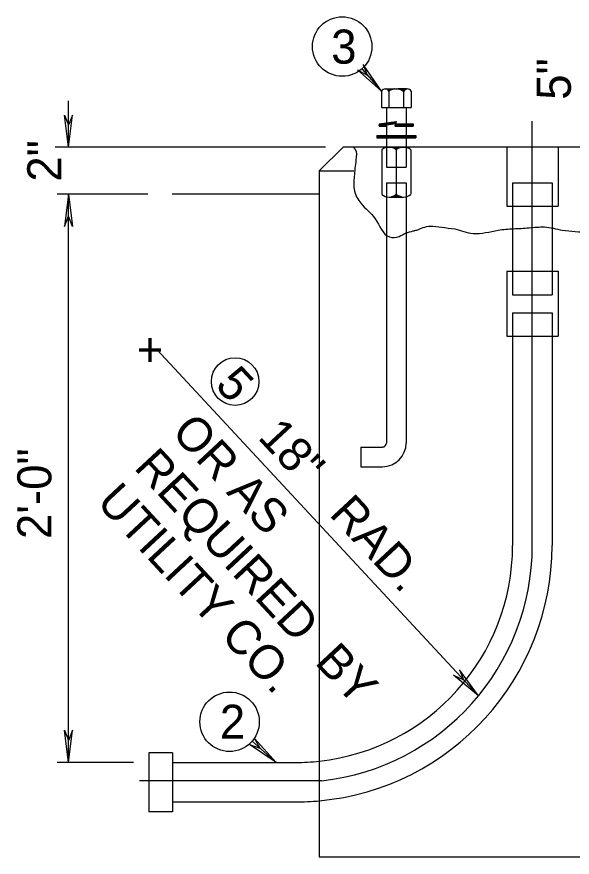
# Model space of a CAD drawing. Extents: x 506739 to 704973, y 495434 to 704964.
# Drawn here: x 507187 to 507244.3, y 495517.5 to 495604.2 of the extents above; entities that cross this region are included whole.
import ezdxf

# ---------------------------------------------------------------- set-up
doc = ezdxf.new("R2010")
doc.units = 0
doc.layers.add('1', color=7, linetype='Continuous')

msp = doc.modelspace()

# ---------------------------------------------------------------- linework, layer by layer
at = {"layer": '1'}
for p, q in [((507222.754, 495599.254), (507223.134, 495598.17)), ((507224.628, 495596.5), (507222.754, 495599.254)), ((507222.138, 495598.697), (507223.134, 495598.17)), ((507224.628, 495596.5), (507222.138, 495598.697)), ((507222.607, 495598.814), (507224.628, 495596.5)), ((507224.628, 495596.5), (507224.628, 495594.83)), ((507225.009, 495596.734), (507227.294, 495596.734)), ((507225.097, 495596.734), (507225.976, 495596.734)), ((507225.273, 495596.646), (507225.156, 495596.734)), ((507225.156, 495596.734), (507225.888, 495596.734)), ((507225.273, 495596.646), (507225.214, 495596.705)), ((507225.214, 495596.705), (507225.8, 495596.705)), ((507225.419, 495596.559), (507225.244, 495596.705)), ((507225.244, 495596.705), (507225.742, 495596.705)), ((507225.39, 495596.588), (507225.273, 495596.705)), ((507225.273, 495596.705), (507225.683, 495596.705)), ((507225.332, 495596.617), (507225.273, 495596.646)), ((507225.419, 495596.529), (507225.273, 495596.646)), ((507225.302, 495596.676), (507225.625, 495596.705)), ((507225.39, 495596.588), (507225.302, 495596.676)), ((507225.39, 495596.617), (507225.332, 495596.676)), ((507225.332, 495596.676), (507225.537, 495596.676)), ((507225.39, 495596.5), (507225.332, 495596.617)), ((507225.742, 495596.705), (507225.39, 495596.588)), ((507225.683, 495596.705), (507225.39, 495596.588)), ((507225.625, 495596.705), (507225.39, 495596.617)), ((507225.419, 495596.617), (507225.39, 495596.676)), ((507225.39, 495596.676), (507225.449, 495596.646)), ((507225.566, 495596.617), (507225.39, 495596.5)), ((507225.39, 495596.5), (507225.39, 495594.83)), ((507225.537, 495596.676), (507225.419, 495596.617)), ((507225.595, 495596.646), (507225.419, 495596.559)), ((507225.449, 495596.646), (507225.419, 495596.646)), ((507225.537, 495596.617), (507225.419, 495596.529)), ((507225.683, 495596.676), (507225.537, 495596.617)), ((507225.712, 495596.676), (507225.566, 495596.617)), ((507225.8, 495596.705), (507225.595, 495596.646)), ((507225.888, 495596.734), (507225.683, 495596.676)), ((507225.83, 495596.705), (507225.712, 495596.676)), ((507225.976, 495596.734), (507225.83, 495596.705)), ((507227.206, 495596.734), (507226.357, 495596.734)), ((507226.357, 495596.734), (507226.503, 495596.705)), ((507227.177, 495596.734), (507226.415, 495596.734)), ((507226.415, 495596.734), (507226.621, 495596.676)), ((507226.503, 495596.705), (507226.591, 495596.676)), ((507227.119, 495596.705), (507226.503, 495596.705)), ((507226.503, 495596.705), (507226.738, 495596.646)), ((507227.089, 495596.705), (507226.591, 495596.705)), ((507226.591, 495596.705), (507226.914, 495596.588)), ((507226.591, 495596.676), (507226.738, 495596.617)), ((507227.031, 495596.705), (507226.621, 495596.705)), ((507226.621, 495596.705), (507226.914, 495596.588)), ((507226.621, 495596.676), (507226.796, 495596.617)), ((507227.001, 495596.676), (507226.708, 495596.705)), ((507226.708, 495596.705), (507226.914, 495596.617)), ((507226.738, 495596.646), (507226.914, 495596.559)), ((507226.738, 495596.617), (507226.914, 495596.5)), ((507226.972, 495596.676), (507226.767, 495596.676)), ((507226.767, 495596.676), (507226.914, 495596.617)), ((507226.796, 495596.617), (507226.914, 495596.529)), ((507226.943, 495596.676), (507226.855, 495596.646)), ((507226.855, 495596.646), (507226.914, 495596.646)), ((507226.914, 495596.559), (507227.089, 495596.705)), ((507226.914, 495596.588), (507227.031, 495596.705)), ((507226.914, 495596.588), (507227.001, 495596.676)), ((507226.914, 495596.617), (507226.972, 495596.676)), ((507226.914, 495596.617), (507226.943, 495596.676)), ((507226.914, 495596.529), (507227.031, 495596.646)), ((507226.914, 495596.5), (507226.972, 495596.617)), ((507226.914, 495596.5), (507226.914, 495594.83)), ((507226.972, 495596.617), (507227.031, 495596.646)), ((507227.031, 495596.646), (507227.177, 495596.734)), ((507227.031, 495596.646), (507227.119, 495596.705)), ((507227.675, 495596.5), (507227.675, 495594.83)), ((507192.316, 495590.729), (507192.316, 495595.504)), ((507224.628, 495594.83), (507227.675, 495594.83)), ((507225.156, 495594.83), (507225.156, 495590.729)), ((507227.177, 495594.83), (507227.177, 495590.729)), ((507191.906, 495594.039), (507192.316, 495592.985)), ((507192.316, 495590.729), (507191.906, 495594.039)), ((507192.726, 495594.039), (507192.316, 495592.985)), ((507192.316, 495590.729), (507192.726, 495594.039)), ((507224.394, 495593.131), (507226.152, 495593.365)), ((507224.394, 495593.131), (507224.394, 495592.897)), ((507226.093, 495593.131), (507224.394, 495592.897)), ((507224.394, 495592.926), (507224.423, 495593.131)), ((507224.423, 495593.131), (507226.123, 495593.336)), ((507224.453, 495593.072), (507226.064, 495593.307)), ((507224.453, 495593.043), (507226.005, 495593.278)), ((507224.453, 495592.955), (507224.453, 495593.072)), ((507224.453, 495592.985), (507224.453, 495593.043)), ((507225.068, 495592.955), (507224.453, 495592.985)), ((507224.511, 495593.014), (507225.947, 495593.248)), ((507224.863, 495592.985), (507224.511, 495593.014)), ((507225.947, 495593.248), (507224.746, 495593.014)), ((507225.039, 495593.043), (507224.863, 495592.985)), ((507225.097, 495593.072), (507225.039, 495593.043)), ((507225.097, 495593.043), (507225.068, 495592.955)), ((507226.005, 495593.219), (507225.097, 495593.072)), ((507226.035, 495593.19), (507225.097, 495593.043)), ((507225.127, 495593.014), (507225.097, 495592.926)), ((507226.035, 495593.16), (507225.127, 495593.014)), ((507226.152, 495593.365), (507226.005, 495592.897)), ((507226.005, 495593.278), (507226.005, 495593.219)), ((507226.123, 495593.336), (507226.035, 495593.16)), ((507226.064, 495593.307), (507226.035, 495593.19)), ((507226.123, 495593.102), (507226.064, 495592.955)), ((507226.093, 495593.131), (507227.91, 495593.131)), ((507226.123, 495593.072), (507226.093, 495592.985)), ((507226.093, 495592.985), (507227.822, 495592.985)), ((507227.88, 495593.131), (507226.123, 495593.102)), ((507227.851, 495593.072), (507226.123, 495593.072)), ((507226.152, 495593.043), (507226.123, 495593.014)), ((507226.123, 495593.014), (507227.792, 495593.014)), ((507227.792, 495593.043), (507226.152, 495593.043)), ((507227.822, 495592.985), (507227.792, 495593.043)), ((507227.792, 495593.043), (507227.792, 495593.043)), ((507227.851, 495592.955), (507227.851, 495593.072)), ((507227.88, 495592.926), (507227.88, 495593.131)), ((507227.91, 495593.131), (507227.91, 495592.897)), ((507240.184, 495549.657), (507240.184, 495593.424)), ((507225.156, 495592.897), (507224.394, 495592.926)), ((507224.394, 495592.897), (507225.156, 495592.897)), ((507225.097, 495592.926), (507224.453, 495592.955)), ((507226.005, 495592.897), (507227.91, 495592.897)), ((507226.035, 495592.926), (507227.88, 495592.926)), ((507226.064, 495592.955), (507227.851, 495592.955)), ((507224.16, 495591.93), (507228.173, 495591.93)), ((507224.16, 495591.93), (507224.16, 495591.696)), ((507224.16, 495591.871), (507228.173, 495591.871)), ((507224.16, 495591.813), (507228.173, 495591.813)), ((507224.16, 495591.754), (507228.173, 495591.754)), ((507224.16, 495591.696), (507228.173, 495591.696)), ((507228.173, 495591.93), (507228.173, 495591.696)), ((507218.857, 495590.729), (507190.939, 495590.729)), ((507220.674, 495590.729), (507218.213, 495588.297)), ((507259.724, 495590.729), (507220.674, 495590.729)), ((507224.658, 495590.465), (507224.658, 495585.866)), ((507225.156, 495590.729), (507227.177, 495590.729)), ((507225.156, 495590.729), (507225.156, 495588.678)), ((507225.419, 495590.729), (507226.914, 495590.729)), ((507225.625, 495590.729), (507226.708, 495590.729)), ((507225.771, 495590.7), (507225.654, 495590.729)), ((507225.654, 495590.729), (507226.621, 495590.729)), ((507225.947, 495590.612), (507225.771, 495590.7)), ((507225.976, 495590.641), (507225.771, 495590.7)), ((507225.771, 495590.7), (507226.503, 495590.7)), ((507226.152, 495590.553), (507225.83, 495590.7)), ((507225.83, 495590.7), (507226.415, 495590.7)), ((507225.917, 495590.67), (507226.357, 495590.7)), ((507226.152, 495590.524), (507225.917, 495590.67)), ((507226.152, 495590.495), (507225.947, 495590.612)), ((507226.152, 495590.495), (507225.976, 495590.641)), ((507226.181, 495590.582), (507226.005, 495590.67)), ((507226.005, 495590.67), (507226.298, 495590.67)), ((507226.152, 495590.612), (507226.005, 495590.641)), ((507226.005, 495590.641), (507226.093, 495590.582)), ((507226.093, 495590.582), (507226.123, 495590.67)), ((507226.123, 495590.67), (507226.152, 495590.553)), ((507226.152, 495590.729), (507226.152, 495585.573)), ((507226.415, 495590.7), (507226.152, 495590.524)), ((507226.298, 495590.67), (507226.152, 495590.612)), ((507226.328, 495590.641), (507226.152, 495590.553)), ((507226.152, 495590.553), (507226.21, 495590.641)), ((507226.181, 495590.553), (507226.152, 495590.495)), ((507226.181, 495590.495), (507226.152, 495590.495)), ((507226.357, 495590.7), (507226.181, 495590.582)), ((507226.269, 495590.582), (507226.181, 495590.495)), ((507226.24, 495590.582), (507226.181, 495590.553)), ((507226.21, 495590.641), (507226.269, 495590.641)), ((507226.357, 495590.641), (507226.24, 495590.582)), ((507226.269, 495590.641), (507226.298, 495590.67)), ((507226.357, 495590.612), (507226.269, 495590.582)), ((507226.503, 495590.7), (507226.328, 495590.641)), ((507226.474, 495590.7), (507226.357, 495590.641)), ((507226.474, 495590.67), (507226.357, 495590.612)), ((507226.591, 495590.7), (507226.474, 495590.67)), ((507226.562, 495590.7), (507226.474, 495590.7)), ((507226.621, 495590.729), (507226.562, 495590.7)), ((507226.708, 495590.729), (507226.591, 495590.7)), ((507227.177, 495590.729), (507227.177, 495588.678)), ((507227.646, 495590.465), (507227.646, 495585.866)), ((507237.548, 495590.729), (507237.548, 495584.636)), ((507242.85, 495590.729), (507242.85, 495584.636)), ((507225.156, 495588.678), (507227.177, 495588.678)), ((507218.213, 495588.297), (507218.213, 495517.491)), ((507218.213, 495588.297), (507221.787, 495588.297)), ((507225.156, 495587.067), (507227.177, 495587.067)), ((507225.156, 495587.067), (507225.156, 495585.632)), ((507227.177, 495587.067), (507227.177, 495585.632)), ((507238.163, 495587.067), (507242.235, 495587.067)), ((507238.163, 495587.067), (507238.163, 495584.636)), ((507242.235, 495587.067), (507242.235, 495584.636)), ((507200.519, 495585.866), (507191.144, 495585.866)), ((507192.316, 495585.866), (507191.906, 495582.556)), ((507192.316, 495527.276), (507192.316, 495585.866)), ((507192.316, 495585.866), (507192.726, 495582.556)), ((507218.213, 495585.866), (507203.038, 495585.866)), ((507225.156, 495585.632), (507225.156, 495581.882)), ((507225.419, 495585.573), (507226.914, 495585.573)), ((507225.625, 495585.602), (507226.708, 495585.602)), ((507225.771, 495585.632), (507225.654, 495585.602)), ((507225.654, 495585.602), (507226.621, 495585.602)), ((507225.947, 495585.69), (507225.771, 495585.632)), ((507225.976, 495585.69), (507225.771, 495585.602)), ((507225.771, 495585.602), (507226.503, 495585.602)), ((507226.152, 495585.778), (507225.83, 495585.632)), ((507225.83, 495585.632), (507226.415, 495585.632)), ((507226.152, 495585.778), (507225.917, 495585.632)), ((507225.917, 495585.632), (507226.357, 495585.632)), ((507226.152, 495585.837), (507225.947, 495585.69)), ((507226.152, 495585.807), (507225.976, 495585.69)), ((507226.181, 495585.749), (507226.005, 495585.661)), ((507226.005, 495585.661), (507226.093, 495585.719)), ((507226.152, 495585.69), (507226.005, 495585.661)), ((507226.005, 495585.661), (507226.298, 495585.661)), ((507226.093, 495585.719), (507226.123, 495585.661)), ((507226.123, 495585.661), (507226.152, 495585.749)), ((507226.181, 495585.807), (507226.152, 495585.837)), ((507226.181, 495585.778), (507226.152, 495585.807)), ((507226.328, 495585.661), (507226.152, 495585.778)), ((507226.415, 495585.632), (507226.152, 495585.778)), ((507226.152, 495585.749), (507226.21, 495585.69)), ((507226.298, 495585.661), (507226.152, 495585.69)), ((507226.269, 495585.749), (507226.181, 495585.807)), ((507226.24, 495585.749), (507226.181, 495585.778)), ((507226.357, 495585.632), (507226.181, 495585.749)), ((507226.21, 495585.69), (507226.269, 495585.69)), ((507226.357, 495585.661), (507226.24, 495585.749)), ((507226.357, 495585.69), (507226.269, 495585.749)), ((507226.269, 495585.69), (507226.298, 495585.661)), ((507226.503, 495585.602), (507226.328, 495585.661)), ((507226.474, 495585.661), (507226.357, 495585.69)), ((507226.474, 495585.632), (507226.357, 495585.661)), ((507226.591, 495585.632), (507226.474, 495585.661)), ((507226.562, 495585.602), (507226.474, 495585.632)), ((507226.621, 495585.602), (507226.562, 495585.602)), ((507226.708, 495585.602), (507226.591, 495585.632)), ((507227.177, 495585.632), (507227.177, 495581.853)), ((507237.548, 495584.636), (507242.85, 495584.636)), ((507238.163, 495584.636), (507238.163, 495582.321)), ((507242.235, 495584.636), (507242.235, 495582.38)), ((507191.906, 495582.556), (507192.316, 495583.61)), ((507192.726, 495582.556), (507192.316, 495583.61)), ((507225.156, 495581.882), (507225.156, 495560.204)), ((507227.177, 495581.853), (507227.177, 495560.204)), ((507238.163, 495582.321), (507238.163, 495575.496)), ((507242.235, 495582.38), (507242.235, 495575.496)), ((507237.548, 495577.927), (507242.85, 495577.927)), ((507237.548, 495577.927), (507237.548, 495571.218)), ((507242.85, 495577.927), (507242.85, 495571.218)), ((507238.163, 495575.496), (507242.235, 495575.496)), ((507238.163, 495573.65), (507242.235, 495573.65)), ((507238.163, 495573.65), (507238.163, 495549.657)), ((507242.235, 495573.65), (507242.235, 495549.657)), ((507237.548, 495571.218), (507242.85, 495571.218)), ((507234.647, 495534.131), (507201.427, 495569.871)), ((507222.49, 495559.793), (507222.49, 495557.772)), ((507222.49, 495559.793), (507224.746, 495559.793)), ((507222.49, 495557.772), (507224.746, 495557.772)), ((507232.685, 495536.826), (507233.095, 495535.801)), ((507234.647, 495534.131), (507232.685, 495536.826)), ((507232.069, 495536.27), (507233.095, 495535.801)), ((507234.647, 495534.131), (507232.069, 495536.27)), ((507191.906, 495530.586), (507192.316, 495529.532)), ((507192.316, 495527.276), (507191.906, 495530.586)), ((507192.726, 495530.586), (507192.316, 495529.532)), ((507192.316, 495527.276), (507192.726, 495530.586)), ((507211.534, 495529.737), (507212.061, 495528.741)), ((507213.76, 495527.276), (507211.534, 495529.737)), ((507211.006, 495529.122), (507212.061, 495528.741)), ((507213.76, 495527.276), (507211.006, 495529.122)), ((507211.27, 495529.444), (507213.76, 495527.276)), ((507200.607, 495528.272), (507200.607, 495522.179)), ((507203.067, 495528.272), (507200.607, 495528.272)), ((507203.067, 495528.272), (507203.067, 495522.179)), ((507199.025, 495527.276), (507191.144, 495527.276)), ((507203.067, 495527.276), (507215.781, 495527.276)), ((507218.447, 495525.372), (507199.669, 495525.372)), ((507203.067, 495523.204), (507215.781, 495523.204)), ((507203.067, 495522.179), (507200.607, 495522.179)), ((507262.155, 495517.491), (507218.213, 495517.491))]:
    msp.add_line(p, q, dxfattribs=at)
for centre, radius in [((507220.574, 495601.109), 3.067), ((507209.522, 495566.553), 2.453), ((507208.951, 495531.46), 3.067)]:
    msp.add_circle(centre, radius, dxfattribs=at)
for centre, radius, start, end in [((507225.014, 495596.316), 0.423, 25.60064, 154.39936), ((507226.158, 495595.408), 1.331, 55.04559, 124.95441), ((507227.301, 495596.316), 0.423, 25.60064, 154.39936), ((507225.413, 495589.58), 1.158, 50.00693, 129.99306), ((507226.901, 495589.58), 1.158, 50.00694, 129.99307), ((507225.413, 495586.742), 1.158, 230.00694, 309.99307), ((507226.901, 495586.742), 1.158, 230.00693, 309.99306), ((507224.733, 495560.211), 2.441, 270, 0), ((507224.733, 495560.211), 0.408, 270, 0), ((507215.781, 495549.645), 22.379, 276.26268, 0), ((507215.781, 495549.645), 26.446, 275.29654, 0), ((507215.781, 495549.645), 24.412, 276.26268, 0), ((507215.781, 495549.645), 22.379, 270, 276.26268), ((507215.781, 495549.645), 26.446, 270, 275.29654)]:
    msp.add_arc(centre, radius, start, end, dxfattribs=at)
for points in [[(507221.728, 495590.729), (507221.904, 495590.524), (507221.992, 495589.411), (507221.816, 495587.712), (507221.845, 495586.217), (507222.49, 495584.958), (507223.984, 495583.347), (507225.449, 495581.472), (507226.445, 495581.53), (507227.119, 495581.853), (507227.91, 495582.087), (507228.261, 495582.175)], [(507228.261, 495582.175), (507229.638, 495582.585), (507230.839, 495582.468), (507232.187, 495582.292), (507234.091, 495581.823), (507236.669, 495582.175), (507238.251, 495582.321), (507239.862, 495582.409), (507241.444, 495582.497), (507243.289, 495582.175), (507245.955, 495581.94), (507247.918, 495581.94), (507249.295, 495582.409), (507250.701, 495582.468), (507251.697, 495582.292), (507252.429, 495582.116)]]:
    msp.add_spline(points, degree=3, dxfattribs=at)

# ---------------------------------------------------------------- texts
for s, p in [('3', (507219.433, 495599.342)), ('+', (507199.374, 495568.113)), ('2', (507207.941, 495529.707))]:
    msp.add_text(s, height=3.515, dxfattribs=at).set_placement(p)
for s, height, rotation, p in [('5"', 3.5154, 90, (507244.168, 495595.619)), ('2"', 3.5154, 90, (507191.584, 495587.17)), ('5', 3.515, 312.90862, (507207.351, 495566.087)), ('OR AS ', 3.5154, 312.91, (507202.836, 495561.208)), ('18"   RAD.', 3.5154, 312.90862, (507211.768, 495560.731)), ('2\'-0"', 3.5154, 90, (507190.558, 495550.303)), ('REQUIRED  BY', 3.5154, 312.91, (507198.974, 495557.618)), ('UTILITY CO.', 3.5154, 312.91, (507195.112, 495554.028))]:
    msp.add_text(s, height=height, rotation=rotation, dxfattribs=at).set_placement(p)

doc.saveas('drawing.dxf')
